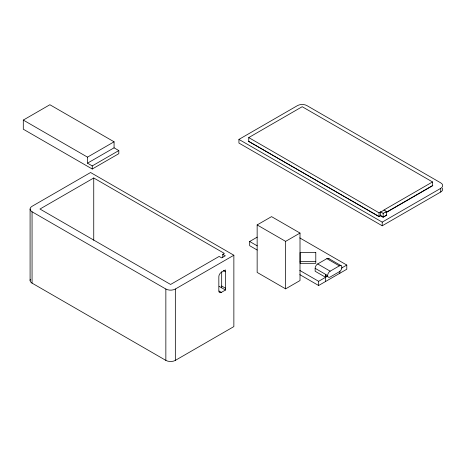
<?xml version="1.0" encoding="UTF-8"?>
<svg xmlns="http://www.w3.org/2000/svg" width="466" height="466" viewBox="0 0 466 466"><rect width="100%" height="100%" fill="white"/><g stroke="black" fill="none" stroke-linecap="round" stroke-linejoin="round"><path stroke-width="0.7" d="M30.092 280.398L30.092 209.036M32.061 283.136L32.061 211.78A6.71 3.874 0 0 1 32.061 206.298L90.579 172.513L233.862 255.234L233.862 326.59L175.338 360.381A6.71 3.874 0 0 1 165.849 360.381L32.061 283.136A6.71 3.874 0 0 1 30.319 279.39M93.742 240.252L93.742 177.989L224.373 253.411L222.789 254.325L222.789 257.215M165.849 360.381L165.849 289.025L32.061 211.78M175.338 360.381L175.338 289.025L233.862 255.234M221.682 287.837L221.682 271.719M225.48 288.204L225.48 269.936L221.367 272.313A3.577 2.068 -60 0 0 218.834 276.693L218.834 290.912A3.577 2.068 -60 0 0 221.367 292.374L225.48 290.027L225.48 288.204L221.682 286.007M23.3 120.077L49.874 104.734L114.071 141.804L114.071 147.827L118.818 150.57L118.818 153.675L92.245 169.012L23.3 129.21L23.3 120.077L87.497 157.141L114.071 141.804M87.497 157.141L87.497 163.17L114.071 147.827M87.497 163.17L92.245 165.908L118.818 150.57M93.742 177.989L39.965 209.036L170.597 284.458L219.154 256.422L221.682 257.884L225.323 255.782L222.789 254.325M238.93 139.41L297.454 105.619A6.71 3.874 0 0 1 306.943 105.619L440.737 182.864A6.71 3.874 0 0 1 440.737 188.346L440.737 191.998L382.213 225.783L238.93 143.062L238.93 139.41L382.213 222.131L440.737 188.346M248.739 141.233L248.739 137.581L302.195 106.714L432.512 181.95L432.512 185.602L385.819 212.56M257.15 224.932L271.544 216.626L300.011 233.064L300.011 280.549L285.623 288.856L257.15 272.418L257.15 224.932L285.623 241.371L300.011 233.064M257.191 250.032L249.671 245.693L249.671 241.493L257.18 237.153M248.739 137.581L379.05 212.816L380.635 211.902L383.163 213.364L386.483 211.448L386.483 215.1M432.512 181.95L383.955 209.985L386.483 211.448M380.792 211.995L384.112 210.079M383.163 213.364L383.163 217.016L380.635 215.554L379.05 216.469L379.05 212.816M380.792 215.647L379.05 216.649L248.419 141.233L379.208 216.562M386.157 212.548L432.827 185.602M383.005 217.109L386.797 215.1L383.163 217.203L380.635 215.741M325.588 277.287L315.15 271.259L315.15 268.334A3.577 2.068 -60 0 1 317.684 263.954L326.858 258.659A3.577 2.068 -60 0 1 329.048 258.851M327.645 275.552A3.577 2.068 -60 0 1 330.178 271.165L339.353 265.87A3.577 2.068 -60 0 1 341.881 267.333A3.577 2.068 -60 0 1 339.353 271.713L330.178 277.014A3.577 2.068 -60 0 1 327.645 275.552L315.15 268.334M299.824 270.443L318.633 281.307L327.615 276.117M341.566 268.061L346.786 265.049L346.786 269.249L318.633 285.507L299.824 274.649M300.127 261.484L315.785 261.484M299.766 237.905L346.786 265.049M328.647 258.479L341.141 265.696M326.858 258.659L339.353 265.87M317.684 263.954L330.178 271.165M249.671 241.493L257.191 245.832M223.307 270.513L225.48 271.765M219.154 286.374L225.48 290.027M219.067 291.046L221.367 292.374M382.213 222.131L382.213 225.783M380.635 211.902L380.635 215.554M339.825 271.165L339.825 273.268M325.588 281.487L325.588 274.363A3.577 2.068 -60 0 0 327.464 276.105M318.633 281.307L318.633 285.507M285.623 241.371L285.623 288.856M92.245 165.908L92.245 169.012M442.473 188.252A6.71 3.874 0 0 1 440.737 191.998M175.338 289.025A6.71 3.874 0 0 1 165.849 289.025M315.785 252.537L300.127 252.537L300.127 263.313L315.785 263.313L315.785 252.537"/></g></svg>
